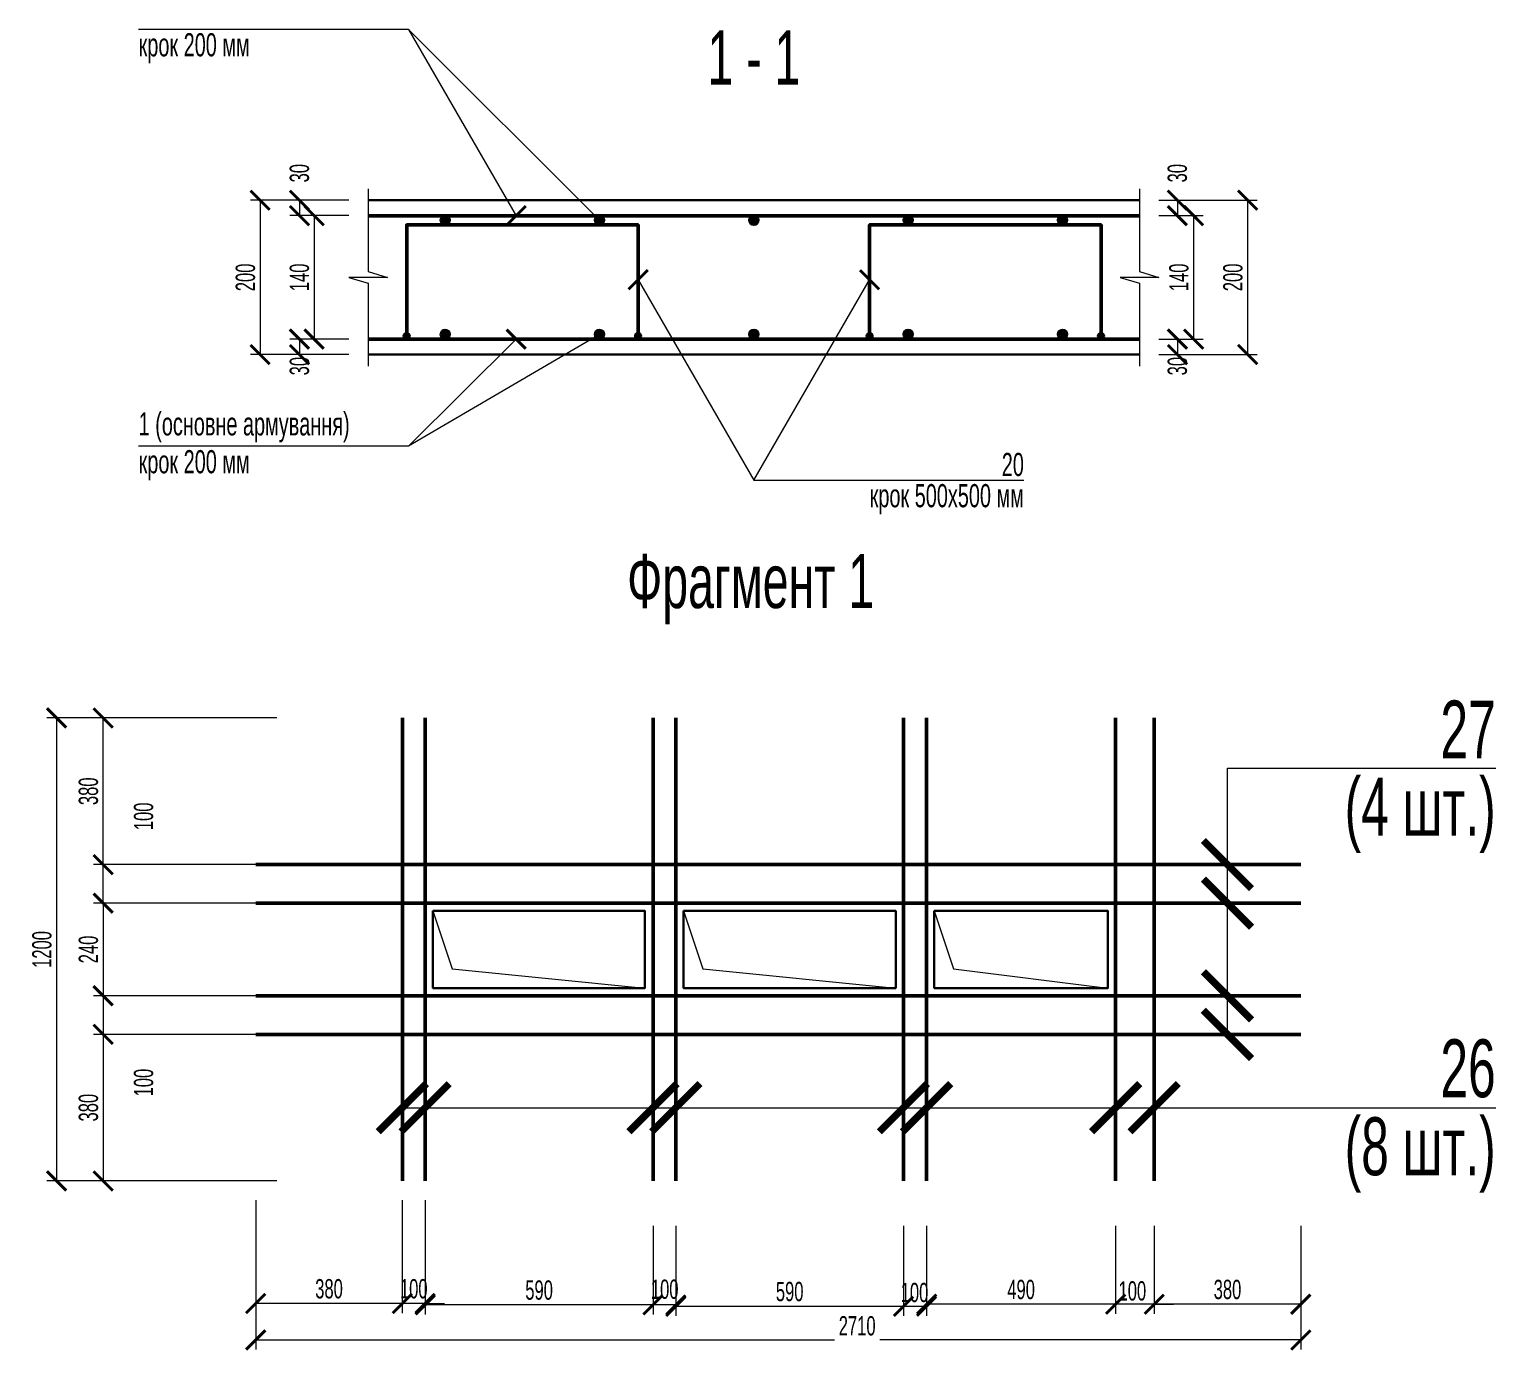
# Model space of a CAD drawing. Extents: x -483223 to 550073, y -164053 to -64662.
# Drawn here: x -351912 to -332905, y -106537 to -89415 of the extents above; entities that cross this region are included whole.
import ezdxf

# ---------------------------------------------------------------- set-up
doc = ezdxf.new("R2010")
doc.units = 0
doc.header["$MEASUREMENT"] = 0
doc.layers.get('0').update_dxf_attribs({"color": 40, "linetype": 'CONTINUOUS'})
doc.layers.get('Defpoints').update_dxf_attribs({"linetype": 'CONTINUOUS'})
for name, color, linetype, lineweight in [('АРМАТУРА', 11, 'CONTINUOUS', 50), ('ОСН. ПОТОВЩЕНА', 251, 'CONTINUOUS', 30), ('ОСН. ТОНКА', 250, 'CONTINUOUS', 15), ('РОЗМІР', 250, 'CONTINUOUS', 15), ('ШТРИХУВАННЯ', 250, 'CONTINUOUS', 9)]:
    doc.layers.add(name, color=color, linetype=linetype, lineweight=lineweight)
doc.layers.add('ТЕКСТ', color=252, linetype='CONTINUOUS')
doc.styles.add('РОЗМІР', font='ARIALN.TTF', dxfattribs={"width": 0.75})
doc.dimstyles.new('М 10', dxfattribs={"dimtxt": 250, "dimasz": 250, "dimexe": 125, "dimexo": 250, "dimgap": 62.5, "dimtad": 1, "dimlfac": 0.1, "dimtxsty": 'РОЗМІР', "dimblk": 'ARCHTICK', "dimcen": 250, "dimadec": 0, "dimazin": 0, "dimtfac": 1, "dimtix": 1, "dimtmove": 2, "dimatfit": 3, "dimfxl": 125, "dimlwd": -1, "dimlwe": -1, "dimarcsym": 0})
doc.dimstyles.new('М 20', dxfattribs={"dimtxt": 250, "dimasz": 250, "dimexe": 125, "dimexo": 250, "dimgap": 62.5, "dimtad": 1, "dimlfac": 0.2, "dimzin": 9, "dimtxsty": 'РОЗМІР', "dimblk": 'ARCHTICK', "dimcen": 250, "dimadec": 0, "dimazin": 0, "dimtfac": 1, "dimtix": 1, "dimtmove": 2, "dimatfit": 3, "dimfxl": 125, "dimlwd": -1, "dimlwe": -1, "dimarcsym": 0})

# ---------------------------------------------------------------- blocks, each defined once
blk = doc.blocks.new('_ArchTick')
at = {"color": 0, "linetype": 'ByBlock', "const_width": 0.15}
blk.add_lwpolyline([(-0.5, -0.5), (0.5, 0.5)], dxfattribs=at)
blk = doc.blocks.new('*D27')
at = {"layer": 'Defpoints', "color": 0, "ltscale": 30, "transparency": 16777216}
for p in [(-347520, -93429), (-348410, -93629), (-347520, -93629)]:
    blk.add_point(p, dxfattribs=at)
at = {"layer": 'РОЗМІР', "color": 0, "ltscale": 30, "transparency": 16777216}
for p, q in [((-347770, -93429), (-348535, -93429)), ((-348410, -93429), (-348410, -93629)), ((-347770, -93629), (-348535, -93629))]:
    blk.add_line(p, q, dxfattribs=at)
at = {"layer": 'РОЗМІР', "color": 0, "ltscale": 30, "transparency": 16777216, "xscale": 250, "yscale": 250, "zscale": 250}
for p, rotation in [((-348410, -93429), 90), ((-348410, -93629), 270)]:
    blk.add_blockref('_ArchTick', p, dxfattribs=dict(at, rotation=rotation))
at = {"layer": 'РОЗМІР', "color": 0, "ltscale": 30, "transparency": 16777216, "insert": (-348410, -93779), "char_height": 250, "attachment_point": 5, "rotation": 90, "style": 'РОЗМІР'}
blk.add_mtext('30', dxfattribs=at)
blk = doc.blocks.new('*D28')
at = {"layer": 'Defpoints', "color": 0, "ltscale": 30, "transparency": 16777216}
for p in [(-347520, -91829), (-348220, -93429), (-347520, -93429)]:
    blk.add_point(p, dxfattribs=at)
at = {"layer": 'РОЗМІР', "color": 0, "ltscale": 30, "transparency": 16777216}
for p, q in [((-347770, -91829), (-348345, -91829)), ((-348220, -91829), (-348220, -93429)), ((-347770, -93429), (-348345, -93429))]:
    blk.add_line(p, q, dxfattribs=at)
at = {"layer": 'РОЗМІР', "color": 0, "ltscale": 30, "transparency": 16777216, "xscale": 250, "yscale": 250, "zscale": 250}
for p, rotation in [((-348220, -91829), 90), ((-348220, -93429), 270)]:
    blk.add_blockref('_ArchTick', p, dxfattribs=dict(at, rotation=rotation))
at = {"layer": 'РОЗМІР', "color": 0, "ltscale": 30, "transparency": 16777216, "insert": (-348410, -92629), "char_height": 250, "attachment_point": 5, "rotation": 90, "style": 'РОЗМІР'}
blk.add_mtext('140', dxfattribs=at)
blk = doc.blocks.new('*D29')
at = {"layer": 'Defpoints', "color": 0, "ltscale": 30, "transparency": 16777216}
for p in [(-347520, -91629), (-348411, -91829), (-347520, -91829)]:
    blk.add_point(p, dxfattribs=at)
at = {"layer": 'РОЗМІР', "color": 0, "ltscale": 30, "transparency": 16777216}
for p, q in [((-347770, -91629), (-348536, -91629)), ((-348411, -91629), (-348411, -91829)), ((-347770, -91829), (-348536, -91829))]:
    blk.add_line(p, q, dxfattribs=at)
at = {"layer": 'РОЗМІР', "color": 0, "ltscale": 30, "transparency": 16777216, "xscale": 250, "yscale": 250, "zscale": 250}
for p, rotation in [((-348411, -91629), 90), ((-348411, -91829), 270)]:
    blk.add_blockref('_ArchTick', p, dxfattribs=dict(at, rotation=rotation))
at = {"layer": 'РОЗМІР', "color": 0, "ltscale": 30, "transparency": 16777216, "insert": (-348410, -91279), "char_height": 250, "attachment_point": 5, "rotation": 90, "style": 'РОЗМІР'}
blk.add_mtext('30', dxfattribs=at)
blk = doc.blocks.new('*D30')
at = {"layer": 'Defpoints', "color": 0, "ltscale": 30, "transparency": 16777216}
for p in [(-347520, -91629), (-348920, -93629), (-347520, -93629)]:
    blk.add_point(p, dxfattribs=at)
at = {"layer": 'РОЗМІР', "color": 0, "ltscale": 30, "transparency": 16777216}
for p, q in [((-347770, -91629), (-349045, -91629)), ((-348920, -91629), (-348920, -93629)), ((-347770, -93629), (-349045, -93629))]:
    blk.add_line(p, q, dxfattribs=at)
at = {"layer": 'РОЗМІР', "color": 0, "ltscale": 30, "transparency": 16777216, "xscale": 250, "yscale": 250, "zscale": 250}
for p, rotation in [((-348920, -91629), 90), ((-348920, -93629), 270)]:
    blk.add_blockref('_ArchTick', p, dxfattribs=dict(at, rotation=rotation))
at = {"layer": 'РОЗМІР', "color": 0, "ltscale": 30, "transparency": 16777216, "insert": (-349110, -92629), "char_height": 250, "attachment_point": 5, "rotation": 90, "style": 'РОЗМІР'}
blk.add_mtext('200', dxfattribs=at)
blk = doc.blocks.new('*D31')
at = {"layer": 'Defpoints', "color": 0, "ltscale": 30, "transparency": 16777216}
for p in [(-337520, -93429), (-337520, -93629), (-337029, -93629)]:
    blk.add_point(p, dxfattribs=at)
at = {"layer": 'РОЗМІР', "color": 0, "ltscale": 30, "transparency": 16777216}
for p, q in [((-337270, -93429), (-336904, -93429)), ((-337029, -93429), (-337029, -93629)), ((-337270, -93629), (-336904, -93629))]:
    blk.add_line(p, q, dxfattribs=at)
at = {"layer": 'РОЗМІР', "color": 0, "ltscale": 30, "transparency": 16777216, "xscale": 250, "yscale": 250, "zscale": 250}
for p, rotation in [((-337029, -93429), 90), ((-337029, -93629), 270)]:
    blk.add_blockref('_ArchTick', p, dxfattribs=dict(at, rotation=rotation))
at = {"layer": 'РОЗМІР', "color": 0, "ltscale": 30, "transparency": 16777216, "insert": (-337030, -93779), "char_height": 250, "attachment_point": 5, "rotation": 90, "style": 'РОЗМІР'}
blk.add_mtext('30', dxfattribs=at)
blk = doc.blocks.new('*D32')
at = {"layer": 'Defpoints', "color": 0, "ltscale": 30, "transparency": 16777216}
for p in [(-337520, -91829), (-337520, -93429), (-336820, -93429)]:
    blk.add_point(p, dxfattribs=at)
at = {"layer": 'РОЗМІР', "color": 0, "ltscale": 30, "transparency": 16777216}
for p, q in [((-337270, -91829), (-336695, -91829)), ((-336820, -91829), (-336820, -93429)), ((-337270, -93429), (-336695, -93429))]:
    blk.add_line(p, q, dxfattribs=at)
at = {"layer": 'РОЗМІР', "color": 0, "ltscale": 30, "transparency": 16777216, "xscale": 250, "yscale": 250, "zscale": 250}
for p, rotation in [((-336820, -91829), 90), ((-336820, -93429), 270)]:
    blk.add_blockref('_ArchTick', p, dxfattribs=dict(at, rotation=rotation))
at = {"layer": 'РОЗМІР', "color": 0, "ltscale": 30, "transparency": 16777216, "insert": (-337010, -92629), "char_height": 250, "attachment_point": 5, "rotation": 90, "style": 'РОЗМІР'}
blk.add_mtext('140', dxfattribs=at)
blk = doc.blocks.new('*D33')
at = {"layer": 'Defpoints', "color": 0, "ltscale": 30, "transparency": 16777216}
for p in [(-337520, -91629), (-337520, -91829), (-337031, -91829)]:
    blk.add_point(p, dxfattribs=at)
at = {"layer": 'РОЗМІР', "color": 0, "ltscale": 30, "transparency": 16777216}
for p, q in [((-337270, -91629), (-336906, -91629)), ((-337031, -91629), (-337031, -91829)), ((-337270, -91829), (-336906, -91829))]:
    blk.add_line(p, q, dxfattribs=at)
at = {"layer": 'РОЗМІР', "color": 0, "ltscale": 30, "transparency": 16777216, "xscale": 250, "yscale": 250, "zscale": 250}
for p, rotation in [((-337031, -91629), 90), ((-337031, -91829), 270)]:
    blk.add_blockref('_ArchTick', p, dxfattribs=dict(at, rotation=rotation))
at = {"layer": 'РОЗМІР', "color": 0, "ltscale": 30, "transparency": 16777216, "insert": (-337030, -91279), "char_height": 250, "attachment_point": 5, "rotation": 90, "style": 'РОЗМІР'}
blk.add_mtext('30', dxfattribs=at)
blk = doc.blocks.new('*D34')
at = {"layer": 'Defpoints', "color": 0, "ltscale": 30, "transparency": 16777216}
for p in [(-337520, -91629), (-337520, -93629), (-336120, -93629)]:
    blk.add_point(p, dxfattribs=at)
at = {"layer": 'РОЗМІР', "color": 0, "ltscale": 30, "transparency": 16777216}
for p, q in [((-337270, -91629), (-335995, -91629)), ((-336120, -91629), (-336120, -93629)), ((-337270, -93629), (-335995, -93629))]:
    blk.add_line(p, q, dxfattribs=at)
at = {"layer": 'РОЗМІР', "color": 0, "ltscale": 30, "transparency": 16777216, "xscale": 250, "yscale": 250, "zscale": 250}
for p, rotation in [((-336120, -91629), 90), ((-336120, -93629), 270)]:
    blk.add_blockref('_ArchTick', p, dxfattribs=dict(at, rotation=rotation))
at = {"layer": 'РОЗМІР', "color": 0, "ltscale": 30, "transparency": 16777216, "insert": (-336310, -92629), "char_height": 250, "attachment_point": 5, "rotation": 90, "style": 'РОЗМІР'}
blk.add_mtext('200', dxfattribs=at)
blk = doc.blocks.new('*D36')
at = {"layer": 'Defpoints', "color": 0, "ltscale": 30, "transparency": 16777216}
for p in [(-343531, -104670), (-340581, -104670), (-340581, -105962)]:
    blk.add_point(p, dxfattribs=at)
at = {"layer": 'РОЗМІР', "color": 0, "ltscale": 30, "transparency": 16777216}
for p, q in [((-343531, -104920), (-343531, -106087)), ((-340581, -104920), (-340581, -106087)), ((-343531, -105962), (-340581, -105962))]:
    blk.add_line(p, q, dxfattribs=at)
at = {"layer": 'РОЗМІР', "color": 0, "ltscale": 30, "transparency": 16777216, "xscale": 250, "yscale": 250, "zscale": 250, "rotation": 180}
blk.add_blockref('_ArchTick', (-343531, -105962), dxfattribs=at)
at = {"layer": 'РОЗМІР', "color": 0, "ltscale": 30, "transparency": 16777216, "xscale": 250, "yscale": 250, "zscale": 250}
blk.add_blockref('_ArchTick', (-340581, -105962), dxfattribs=at)
at = {"layer": 'РОЗМІР', "color": 0, "ltscale": 30, "transparency": 16777216, "insert": (-342056, -105772), "char_height": 250, "attachment_point": 5, "style": 'РОЗМІР'}
blk.add_mtext('590', dxfattribs=at)
blk = doc.blocks.new('*D37')
at = {"layer": 'Defpoints', "color": 0, "ltscale": 30, "transparency": 16777216}
for p in [(-346781, -104338), (-343827, -104670), (-346781, -105943)]:
    blk.add_point(p, dxfattribs=at)
at = {"layer": 'РОЗМІР', "color": 0, "ltscale": 30, "transparency": 16777216}
for p, q in [((-346781, -104588), (-346781, -106068)), ((-343827, -104920), (-343827, -106068)), ((-343827, -105943), (-346781, -105943))]:
    blk.add_line(p, q, dxfattribs=at)
at = {"layer": 'РОЗМІР', "color": 0, "ltscale": 30, "transparency": 16777216, "xscale": 250, "yscale": 250, "zscale": 250, "rotation": 180}
blk.add_blockref('_ArchTick', (-346781, -105943), dxfattribs=at)
at = {"layer": 'РОЗМІР', "color": 0, "ltscale": 30, "transparency": 16777216, "xscale": 250, "yscale": 250, "zscale": 250}
blk.add_blockref('_ArchTick', (-343827, -105943), dxfattribs=at)
at = {"layer": 'РОЗМІР', "color": 0, "ltscale": 30, "transparency": 16777216, "insert": (-345304, -105753), "char_height": 250, "attachment_point": 5, "style": 'РОЗМІР'}
blk.add_mtext('590', dxfattribs=at)
blk = doc.blocks.new('*D38')
at = {"layer": 'Defpoints', "color": 0, "ltscale": 30, "transparency": 16777216}
for p in [(-343827, -104670), (-343531, -104670), (-343827, -105943)]:
    blk.add_point(p, dxfattribs=at)
at = {"layer": 'РОЗМІР', "color": 0, "ltscale": 30, "transparency": 16777216}
for p, q in [((-343827, -104920), (-343827, -106068)), ((-343531, -104920), (-343531, -106068)), ((-343531, -105943), (-343827, -105943))]:
    blk.add_line(p, q, dxfattribs=at)
at = {"layer": 'РОЗМІР', "color": 0, "ltscale": 30, "transparency": 16777216, "xscale": 250, "yscale": 250, "zscale": 250, "rotation": 180}
blk.add_blockref('_ArchTick', (-343827, -105943), dxfattribs=at)
at = {"layer": 'РОЗМІР', "color": 0, "ltscale": 30, "transparency": 16777216, "xscale": 250, "yscale": 250, "zscale": 250}
blk.add_blockref('_ArchTick', (-343531, -105943), dxfattribs=at)
at = {"layer": 'РОЗМІР', "color": 0, "ltscale": 30, "transparency": 16777216, "insert": (-343676, -105742), "char_height": 250, "attachment_point": 5, "style": 'РОЗМІР'}
blk.add_mtext('100', dxfattribs=at)
blk = doc.blocks.new('*D39')
at = {"layer": 'Defpoints', "color": 0, "ltscale": 30, "transparency": 16777216}
for p in [(-348977, -104338), (-335431, -104670), (-348977, -106398)]:
    blk.add_point(p, dxfattribs=at)
at = {"layer": 'РОЗМІР', "color": 0, "ltscale": 30, "transparency": 16777216}
for p, q in [((-348977, -104588), (-348977, -106523)), ((-335431, -104920), (-335431, -106523)), ((-348977, -106398), (-341475, -106398)), ((-335431, -106398), (-340888, -106398))]:
    blk.add_line(p, q, dxfattribs=at)
at = {"layer": 'РОЗМІР', "color": 0, "ltscale": 30, "transparency": 16777216, "xscale": 250, "yscale": 250, "zscale": 250, "rotation": 180}
blk.add_blockref('_ArchTick', (-348977, -106398), dxfattribs=at)
at = {"layer": 'РОЗМІР', "color": 0, "ltscale": 30, "transparency": 16777216, "xscale": 250, "yscale": 250, "zscale": 250}
blk.add_blockref('_ArchTick', (-335431, -106398), dxfattribs=at)
at = {"layer": 'РОЗМІР', "color": 0, "ltscale": 30, "transparency": 16777216, "insert": (-341181, -106216), "char_height": 250, "attachment_point": 5, "style": 'РОЗМІР'}
blk.add_mtext('2710', dxfattribs=at)
blk = doc.blocks.new('*D40')
at = {"layer": 'Defpoints', "color": 0, "ltscale": 30, "transparency": 16777216}
for p in [(-350955, -98338), (-348455, -98338), (-348455, -100238)]:
    blk.add_point(p, dxfattribs=at)
at = {"layer": 'РОЗМІР', "color": 0, "ltscale": 30, "transparency": 16777216}
for p, q in [((-348705, -98338), (-351080, -98338)), ((-350955, -100238), (-350955, -98338)), ((-348705, -100238), (-351080, -100238))]:
    blk.add_line(p, q, dxfattribs=at)
at = {"layer": 'РОЗМІР', "color": 0, "ltscale": 30, "transparency": 16777216, "xscale": 250, "yscale": 250, "zscale": 250}
for p, rotation in [((-350955, -98338), 90), ((-350955, -100238), 270)]:
    blk.add_blockref('_ArchTick', p, dxfattribs=dict(at, rotation=rotation))
at = {"layer": 'РОЗМІР', "color": 0, "ltscale": 30, "transparency": 16777216, "insert": (-351145, -99288), "char_height": 250, "attachment_point": 5, "rotation": 90, "style": 'РОЗМІР'}
blk.add_mtext('380', dxfattribs=at)
blk = doc.blocks.new('*D41')
at = {"layer": 'Defpoints', "color": 0, "ltscale": 30, "transparency": 16777216}
for p in [(-348455, -100738), (-350955, -101938), (-348455, -101938)]:
    blk.add_point(p, dxfattribs=at)
at = {"layer": 'РОЗМІР', "color": 0, "ltscale": 30, "transparency": 16777216}
for p, q in [((-348705, -100738), (-351080, -100738)), ((-350955, -100738), (-350955, -101938)), ((-348705, -101938), (-351080, -101938))]:
    blk.add_line(p, q, dxfattribs=at)
at = {"layer": 'РОЗМІР', "color": 0, "ltscale": 30, "transparency": 16777216, "xscale": 250, "yscale": 250, "zscale": 250}
for p, rotation in [((-350955, -100738), 90), ((-350955, -101938), 270)]:
    blk.add_blockref('_ArchTick', p, dxfattribs=dict(at, rotation=rotation))
at = {"layer": 'РОЗМІР', "color": 0, "ltscale": 30, "transparency": 16777216, "insert": (-351145, -101338), "char_height": 250, "attachment_point": 5, "rotation": 90, "style": 'РОЗМІР'}
blk.add_mtext('240', dxfattribs=at)
blk = doc.blocks.new('*D42')
at = {"layer": 'Defpoints', "color": 0, "ltscale": 30, "transparency": 16777216}
for p in [(-348455, -102438), (-350955, -104338), (-348455, -104338)]:
    blk.add_point(p, dxfattribs=at)
at = {"layer": 'РОЗМІР', "color": 0, "ltscale": 30, "transparency": 16777216}
for p, q in [((-348705, -102438), (-351080, -102438)), ((-350955, -102438), (-350955, -104338)), ((-348705, -104338), (-351080, -104338))]:
    blk.add_line(p, q, dxfattribs=at)
at = {"layer": 'РОЗМІР', "color": 0, "ltscale": 30, "transparency": 16777216, "xscale": 250, "yscale": 250, "zscale": 250}
for p, rotation in [((-350955, -102438), 90), ((-350955, -104338), 270)]:
    blk.add_blockref('_ArchTick', p, dxfattribs=dict(at, rotation=rotation))
at = {"layer": 'РОЗМІР', "color": 0, "ltscale": 30, "transparency": 16777216, "insert": (-351145, -103388), "char_height": 250, "attachment_point": 5, "rotation": 90, "style": 'РОЗМІР'}
blk.add_mtext('380', dxfattribs=at)
blk = doc.blocks.new('*D43')
at = {"layer": 'Defpoints', "color": 0, "ltscale": 30, "transparency": 16777216}
for p in [(-348455, -98338), (-351558, -104338), (-348455, -104338)]:
    blk.add_point(p, dxfattribs=at)
at = {"layer": 'РОЗМІР', "color": 0, "ltscale": 30, "transparency": 16777216}
for p, q in [((-348705, -98338), (-351683, -98338)), ((-351558, -98338), (-351558, -104338)), ((-348705, -104338), (-351683, -104338))]:
    blk.add_line(p, q, dxfattribs=at)
at = {"layer": 'РОЗМІР', "color": 0, "ltscale": 30, "transparency": 16777216, "xscale": 250, "yscale": 250, "zscale": 250}
for p, rotation in [((-351558, -98338), 90), ((-351558, -104338), 270)]:
    blk.add_blockref('_ArchTick', p, dxfattribs=dict(at, rotation=rotation))
at = {"layer": 'РОЗМІР', "color": 0, "ltscale": 30, "transparency": 16777216, "insert": (-351748, -101338), "char_height": 250, "attachment_point": 5, "rotation": 90, "style": 'РОЗМІР'}
blk.add_mtext('1200', dxfattribs=at)
blk = doc.blocks.new('*D44')
at = {"layer": 'Defpoints', "color": 0, "ltscale": 30, "transparency": 16777216}
for p in [(-350955, -100238), (-348455, -100238), (-348455, -100738)]:
    blk.add_point(p, dxfattribs=at)
at = {"layer": 'РОЗМІР', "color": 0, "ltscale": 30, "transparency": 16777216}
for p, q in [((-348705, -100238), (-351080, -100238)), ((-350955, -100738), (-350955, -100238)), ((-348705, -100738), (-351080, -100738))]:
    blk.add_line(p, q, dxfattribs=at)
at = {"layer": 'РОЗМІР', "color": 0, "ltscale": 30, "transparency": 16777216, "xscale": 250, "yscale": 250, "zscale": 250}
for p, rotation in [((-350955, -100238), 90), ((-350955, -100738), 270)]:
    blk.add_blockref('_ArchTick', p, dxfattribs=dict(at, rotation=rotation))
at = {"layer": 'РОЗМІР', "color": 0, "ltscale": 30, "transparency": 16777216, "insert": (-350430, -99613), "char_height": 250, "attachment_point": 5, "rotation": 90, "style": 'РОЗМІР'}
blk.add_mtext('100', dxfattribs=at)
blk = doc.blocks.new('*D45')
at = {"layer": 'Defpoints', "color": 0, "ltscale": 30, "transparency": 16777216}
for p in [(-348455, -101938), (-350955, -102438), (-348455, -102438)]:
    blk.add_point(p, dxfattribs=at)
at = {"layer": 'РОЗМІР', "color": 0, "ltscale": 30, "transparency": 16777216}
for p, q in [((-348705, -101938), (-351080, -101938)), ((-350955, -101938), (-350955, -102438)), ((-348705, -102438), (-351080, -102438))]:
    blk.add_line(p, q, dxfattribs=at)
at = {"layer": 'РОЗМІР', "color": 0, "ltscale": 30, "transparency": 16777216, "xscale": 250, "yscale": 250, "zscale": 250}
for p, rotation in [((-350955, -101938), 90), ((-350955, -102438), 270)]:
    blk.add_blockref('_ArchTick', p, dxfattribs=dict(at, rotation=rotation))
at = {"layer": 'РОЗМІР', "color": 0, "ltscale": 30, "transparency": 16777216, "insert": (-350430, -103063), "char_height": 250, "attachment_point": 5, "rotation": 90, "style": 'РОЗМІР'}
blk.add_mtext('100', dxfattribs=at)
blk = doc.blocks.new('*D46')
at = {"layer": 'Defpoints', "color": 0, "ltscale": 30, "transparency": 16777216}
for p in [(-337831, -104670), (-337331, -104670), (-337831, -105935)]:
    blk.add_point(p, dxfattribs=at)
at = {"layer": 'РОЗМІР', "color": 0, "ltscale": 30, "transparency": 16777216}
for p, q in [((-337831, -104920), (-337831, -106060)), ((-337331, -104920), (-337331, -106060)), ((-337831, -105935), (-338081, -105935)), ((-337331, -105935), (-337831, -105935)), ((-337331, -105935), (-337081, -105935))]:
    blk.add_line(p, q, dxfattribs=at)
at = {"layer": 'РОЗМІР', "color": 0, "ltscale": 30, "transparency": 16777216, "xscale": 250, "yscale": 250, "zscale": 250}
blk.add_blockref('_ArchTick', (-337831, -105935), dxfattribs=at)
at = {"layer": 'РОЗМІР', "color": 0, "ltscale": 30, "transparency": 16777216, "xscale": 250, "yscale": 250, "zscale": 250, "rotation": 180}
blk.add_blockref('_ArchTick', (-337331, -105935), dxfattribs=at)
at = {"layer": 'РОЗМІР', "color": 0, "ltscale": 30, "transparency": 16777216, "insert": (-337614, -105764), "char_height": 250, "attachment_point": 5, "style": 'РОЗМІР'}
blk.add_mtext('100', dxfattribs=at)
blk = doc.blocks.new('*D47')
at = {"layer": 'Defpoints', "color": 0, "ltscale": 30, "transparency": 16777216}
for p in [(-337331, -104670), (-335431, -104670), (-337331, -105935)]:
    blk.add_point(p, dxfattribs=at)
at = {"layer": 'РОЗМІР', "color": 0, "ltscale": 30, "transparency": 16777216}
for p, q in [((-337331, -104920), (-337331, -106060)), ((-335431, -104920), (-335431, -106060)), ((-335431, -105935), (-337331, -105935))]:
    blk.add_line(p, q, dxfattribs=at)
at = {"layer": 'РОЗМІР', "color": 0, "ltscale": 30, "transparency": 16777216, "xscale": 250, "yscale": 250, "zscale": 250, "rotation": 180}
blk.add_blockref('_ArchTick', (-337331, -105935), dxfattribs=at)
at = {"layer": 'РОЗМІР', "color": 0, "ltscale": 30, "transparency": 16777216, "xscale": 250, "yscale": 250, "zscale": 250}
blk.add_blockref('_ArchTick', (-335431, -105935), dxfattribs=at)
at = {"layer": 'РОЗМІР', "color": 0, "ltscale": 30, "transparency": 16777216, "insert": (-336381, -105745), "char_height": 250, "attachment_point": 5, "style": 'РОЗМІР'}
blk.add_mtext('380', dxfattribs=at)
blk = doc.blocks.new('*D48')
at = {"layer": 'Defpoints', "color": 0, "ltscale": 30, "transparency": 16777216}
for p in [(-340281, -104670), (-337831, -104670), (-340281, -105935)]:
    blk.add_point(p, dxfattribs=at)
at = {"layer": 'РОЗМІР', "color": 0, "ltscale": 30, "transparency": 16777216}
for p, q in [((-340281, -104920), (-340281, -106060)), ((-337831, -104920), (-337831, -106060)), ((-337831, -105935), (-340281, -105935))]:
    blk.add_line(p, q, dxfattribs=at)
at = {"layer": 'РОЗМІР', "color": 0, "ltscale": 30, "transparency": 16777216, "xscale": 250, "yscale": 250, "zscale": 250, "rotation": 180}
blk.add_blockref('_ArchTick', (-340281, -105935), dxfattribs=at)
at = {"layer": 'РОЗМІР', "color": 0, "ltscale": 30, "transparency": 16777216, "xscale": 250, "yscale": 250, "zscale": 250}
blk.add_blockref('_ArchTick', (-337831, -105935), dxfattribs=at)
at = {"layer": 'РОЗМІР', "color": 0, "ltscale": 30, "transparency": 16777216, "insert": (-339056, -105745), "char_height": 250, "attachment_point": 5, "style": 'РОЗМІР'}
blk.add_mtext('490', dxfattribs=at)
blk = doc.blocks.new('*D49')
at = {"layer": 'Defpoints', "color": 0, "ltscale": 30, "transparency": 16777216}
for p in [(-340581, -104670), (-340281, -104670), (-340281, -105962)]:
    blk.add_point(p, dxfattribs=at)
at = {"layer": 'РОЗМІР', "color": 0, "ltscale": 30, "transparency": 16777216}
for p, q in [((-340581, -104920), (-340581, -106087)), ((-340281, -104920), (-340281, -106087)), ((-340581, -105962), (-340281, -105962))]:
    blk.add_line(p, q, dxfattribs=at)
at = {"layer": 'РОЗМІР', "color": 0, "ltscale": 30, "transparency": 16777216, "xscale": 250, "yscale": 250, "zscale": 250, "rotation": 180}
blk.add_blockref('_ArchTick', (-340581, -105962), dxfattribs=at)
at = {"layer": 'РОЗМІР', "color": 0, "ltscale": 30, "transparency": 16777216, "xscale": 250, "yscale": 250, "zscale": 250}
blk.add_blockref('_ArchTick', (-340281, -105962), dxfattribs=at)
at = {"layer": 'РОЗМІР', "color": 0, "ltscale": 30, "transparency": 16777216, "insert": (-340438, -105785), "char_height": 250, "attachment_point": 5, "style": 'РОЗМІР'}
blk.add_mtext('100', dxfattribs=at)
blk = doc.blocks.new('*D50')
at = {"layer": 'Defpoints', "color": 0, "transparency": 16777216}
for p in [(-347077, -104338), (-346781, -104338), (-347077, -105926)]:
    blk.add_point(p, dxfattribs=at)
at = {"layer": 'РОЗМІР', "color": 0, "transparency": 16777216}
for p, q in [((-347077, -104588), (-347077, -106051)), ((-346781, -104588), (-346781, -106051)), ((-347077, -105926), (-347327, -105926)), ((-346781, -105926), (-347077, -105926)), ((-346781, -105926), (-346531, -105926))]:
    blk.add_line(p, q, dxfattribs=at)
at = {"layer": 'РОЗМІР', "color": 0, "transparency": 16777216, "xscale": 250, "yscale": 250, "zscale": 250}
blk.add_blockref('_ArchTick', (-347077, -105926), dxfattribs=at)
at = {"layer": 'РОЗМІР', "color": 0, "transparency": 16777216, "xscale": 250, "yscale": 250, "zscale": 250, "rotation": 180}
blk.add_blockref('_ArchTick', (-346781, -105926), dxfattribs=at)
at = {"layer": 'РОЗМІР', "color": 0, "transparency": 16777216, "insert": (-346929, -105736), "char_height": 250, "attachment_point": 5, "style": 'РОЗМІР'}
blk.add_mtext('100', dxfattribs=at)
blk = doc.blocks.new('*D51')
at = {"layer": 'Defpoints', "color": 0, "transparency": 16777216}
for p in [(-347077, -104338), (-348977, -104588), (-348977, -105926)]:
    blk.add_point(p, dxfattribs=at)
at = {"layer": 'РОЗМІР', "color": 0, "transparency": 16777216}
for p, q in [((-347077, -104588), (-347077, -106051)), ((-348977, -104838), (-348977, -106051)), ((-347077, -105926), (-348977, -105926))]:
    blk.add_line(p, q, dxfattribs=at)
at = {"layer": 'РОЗМІР', "color": 0, "transparency": 16777216, "xscale": 250, "yscale": 250, "zscale": 250, "rotation": 180}
blk.add_blockref('_ArchTick', (-348977, -105926), dxfattribs=at)
at = {"layer": 'РОЗМІР', "color": 0, "transparency": 16777216, "xscale": 250, "yscale": 250, "zscale": 250}
blk.add_blockref('_ArchTick', (-347077, -105926), dxfattribs=at)
at = {"layer": 'РОЗМІР', "color": 0, "transparency": 16777216, "insert": (-348027, -105736), "char_height": 250, "attachment_point": 5, "style": 'РОЗМІР'}
blk.add_mtext('380', dxfattribs=at)

msp = doc.modelspace()

# ---------------------------------------------------------------- hatches: boundary and pattern name
at = {"layer": 'ШТРИХУВАННЯ', "ltscale": 30}
for points in [[(-346460.2427, -91889.4567, 1), (-346580.2427, -91889.4567, 1)], [(-344460.2427, -91889.4567, 1), (-344580.2427, -91889.4567, 1)], [(-342460.2427, -91889.4567, 1), (-342580.2427, -91889.4567, 1)], [(-340460.2427, -91889.4567, 1), (-340580.2427, -91889.4567, 1)], [(-338460.2427, -91889.4567, 1), (-338580.2427, -91889.4567, 1)], [(-346460.2427, -93369.4567, 1), (-346580.2427, -93369.4567, 1)], [(-344460.2427, -93369.4567, 1), (-344580.2427, -93369.4567, 1)], [(-342460.2427, -93369.4567, 1), (-342580.2427, -93369.4567, 1)], [(-340460.2427, -93369.4567, 1), (-340580.2427, -93369.4567, 1)], [(-338460.2427, -93369.4567, 1), (-338580.2427, -93369.4567, 1)]]:
    msp.add_hatch(color=7, dxfattribs=at).paths.add_polyline_path(points)
h = msp.add_hatch(color=7, dxfattribs=at)
h.paths.add_polyline_path([(-346980.4162, -93389.4567, 0.4141986055), (-347020.4141, -93349.4567), (-347020.4239, -93429.4567, 0.0000025394), (-347020.4235, -93429.4567), (-347020.4088, -93429.4567, 0.4141597663)])
h.paths.add_polyline_path([(-347020.4141, -93349.4567, 0.4142285194), (-347060.4162, -93389.4567, 0.4141567913), (-347020.4239, -93429.4567)])
h = msp.add_hatch(color=7, dxfattribs=at)
h.paths.add_polyline_path([(-343980.2423, -93389.4558, 0.4141986055), (-344020.2403, -93349.4558), (-344020.2501, -93429.4558, 0.0000025394), (-344020.2497, -93429.4558), (-344020.235, -93429.4558, 0.4141597663)])
h.paths.add_polyline_path([(-344020.2403, -93349.4558, 0.4142285194), (-344060.2423, -93389.4558, 0.4141567913), (-344020.2501, -93429.4558)])
h = msp.add_hatch(color=7, dxfattribs=at)
h.paths.add_polyline_path([(-340980.2425, -93389.4559, 0.4141986055), (-341020.2405, -93349.4559), (-341020.2503, -93429.4559, 0.0000025394), (-341020.2499, -93429.4559), (-341020.2352, -93429.4559, 0.4141597663)])
h.paths.add_polyline_path([(-341020.2405, -93349.4559, 0.4142285194), (-341060.2425, -93389.4559, 0.4141567913), (-341020.2503, -93429.4559)])
h = msp.add_hatch(color=7, dxfattribs=at)
h.paths.add_polyline_path([(-337980.2423, -93389.4543, 0.4141986055), (-338020.2403, -93349.4543), (-338020.2501, -93429.4543, 0.0000025394), (-338020.2497, -93429.4543), (-338020.235, -93429.4543, 0.4141597663)])
h.paths.add_polyline_path([(-338020.2403, -93349.4543, 0.4142285194), (-338060.2423, -93389.4543, 0.4141567913), (-338020.2501, -93429.4543)])

# ---------------------------------------------------------------- linework, layer by layer
at = {"layer": 'АРМАТУРА', "color": 7, "ltscale": 30}
for p, q in [((-347520.2427, -91829.4567), (-337520.2427, -91829.4567)), ((-347520.2427, -93429.4567), (-337520.2427, -93429.4567)), ((-347076.8374, -104338.17), (-347076.8374, -98338.17)), ((-346781.4447, -104338.17), (-346781.4447, -98338.17)), ((-343826.8374, -104338.17), (-343826.8374, -98338.17)), ((-343531.4447, -104338.17), (-343531.4447, -98338.17)), ((-340581.4447, -104338.17), (-340581.4447, -98338.17)), ((-340281.4447, -104338.17), (-340281.4447, -98338.17)), ((-337831.4447, -104338.17), (-337831.4447, -98338.17)), ((-337331.4447, -104338.17), (-337331.4447, -98338.17)), ((-348976.8374, -100238.17), (-335431.4447, -100238.17)), ((-348976.8374, -100738.17), (-335431.4447, -100738.17)), ((-348976.8374, -101938.17), (-335431.4447, -101938.17)), ((-348976.8374, -102438.17), (-335431.4447, -102438.17))]:
    msp.add_line(p, q, dxfattribs=at)
for points in [[(-347020.4239, -93429.4567), (-347020.2427, -91949.4574), (-344020.2427, -91949.4574), (-344020.2423, -93429.4567)], [(-341020.2425, -93429.4567), (-341020.2427, -91949.4567), (-338020.2427, -91949.4567), (-338020.2423, -93429.4567)]]:
    msp.add_lwpolyline(points, dxfattribs=at)
at = {"layer": 'ОСН. ПОТОВЩЕНА', "color": 7, "ltscale": 30}
for p, q in [((-347520.2427, -91629.4567), (-337520.2427, -91629.4567)), ((-347520.2427, -93629.4567), (-337520.2427, -93629.4567))]:
    msp.add_line(p, q, dxfattribs=at)
at = {"layer": 'ОСН. ПОТОВЩЕНА', "color": 7}
for points in [[(-346681.4447, -100838.17), (-343931.4447, -100838.17), (-343931.4447, -101838.17), (-346681.4447, -101838.17), (-346681.4447, -100838.17)], [(-343431.4447, -100838.17), (-340681.4447, -100838.17), (-340681.4447, -101838.17), (-343431.4447, -101838.17), (-343431.4447, -100838.17)], [(-340181.4447, -100838.17), (-337931.4447, -100838.17), (-337931.4447, -101838.17), (-340181.4447, -101838.17), (-340181.4447, -100838.17)]]:
    msp.add_lwpolyline(points, dxfattribs=at)
at = {"layer": 'ОСН. ПОТОВЩЕНА', "color": 7, "ltscale": 30}
for centre, radius in [((-346520.2427, -91889.4567), 60), ((-344520.2427, -91889.4567), 60), ((-342520.2427, -91889.4567), 60), ((-340520.2427, -91889.4567), 60), ((-338520.2427, -91889.4567), 60), ((-346520.2427, -93369.4567), 60), ((-344520.2427, -93369.4567), 60), ((-342520.2427, -93369.4567), 60), ((-340520.2427, -93369.4567), 60), ((-338520.2427, -93369.4567), 60), ((-347020.4162, -93389.4567), 40), ((-344020.2423, -93389.4558), 40), ((-341020.2425, -93389.4559), 40), ((-338020.2423, -93389.4543), 40)]:
    msp.add_circle(centre, radius, dxfattribs=at)
at = {"layer": 'ОСН. ТОНКА', "color": 7, "ltscale": 30}
for p, q in [((-346995.1165, -89414.5829), (-350495.1165, -89414.5829)), ((-344520.2427, -91889.4567), (-346995.1165, -89414.5829)), ((-346995.1165, -89414.5829), (-345600.8885, -91829.4567)), ((-347520.2427, -91479.4567), (-347520.2427, -92554.4567)), ((-337520.2427, -91479.4567), (-337520.2427, -92554.4567)), ((-347520.2427, -92704.4567), (-347520.2427, -93779.4567)), ((-344020.2425, -92659.4569), (-342520.2425, -95257.5331)), ((-342520.2425, -95257.5331), (-341020.2426, -92659.4571)), ((-337520.2427, -92704.4567), (-337520.2427, -93779.4567)), ((-344520.2427, -93369.4567), (-346995.1165, -94817.4012)), ((-346995.1165, -94817.4012), (-345600.8885, -93429.4567)), ((-346995.1165, -94817.4012), (-350495.1165, -94817.4012)), ((-342520.2425, -95257.5331), (-339020.2425, -95257.5331)), ((-336381.4447, -102438.17), (-336381.4447, -98988.17)), ((-336381.4447, -98988.17), (-332904.5931, -98988.17)), ((-347076.8374, -103388.17), (-332904.5931, -103388.17))]:
    msp.add_line(p, q, dxfattribs=at)
for points in [[(-347520.2427, -92554.4567), (-347270.2427, -92629.4567), (-347770.2427, -92629.4567), (-347520.2427, -92704.4567)], [(-337520.2427, -92554.4567), (-337270.2427, -92629.4567), (-337770.2427, -92629.4567), (-337520.2427, -92704.4567)], [(-346681.4447, -100838.17), (-346431.4447, -101588.17), (-343931.4447, -101838.17)], [(-343431.4447, -100838.17), (-343181.4447, -101588.17), (-340681.4447, -101838.17)], [(-340181.4447, -100838.17), (-339931.4447, -101588.17), (-337931.4447, -101838.17)]]:
    msp.add_lwpolyline(points, dxfattribs=at)

# ---------------------------------------------------------------- block references
at = {"layer": 'РОЗМІР', "color": 7}
for p, xscale, yscale, zscale in [((-345600.8885, -91829.4567), 250, 250, 250), ((-344020.2425, -92659.4569), 250, 250, 250), ((-341020.2424, -92659.4566), -250, 250, 250), ((-347076.8374, -103388.17), 625, 625, 625), ((-346781.4447, -103388.17), 625, 625, 625), ((-343826.8374, -103388.17), 625, 625, 625), ((-343531.4447, -103388.17), 625, 625, 625), ((-340581.4447, -103388.17), 625, 625, 625), ((-340281.4447, -103388.17), 625, 625, 625), ((-337831.4447, -103388.17), 625, 625, 625), ((-337331.4447, -103388.17), 625, 625, 625)]:
    msp.add_blockref('_ArchTick', p, dxfattribs=dict(at, xscale=xscale, yscale=yscale, zscale=zscale))
for p, xscale, yscale, zscale, rotation in [((-345600.8885, -93429.4567), -250, 250, 250, 180), ((-336381.4447, -100238.17), 625, 625, 625, 270), ((-336381.4447, -100738.17), 625, 625, 625, 270), ((-336381.4447, -101938.17), 625, 625, 625, 270), ((-336381.4447, -102438.17), 625, 625, 625, 270)]:
    msp.add_blockref('_ArchTick', p, dxfattribs=dict(at, xscale=xscale, yscale=yscale, zscale=zscale, rotation=rotation))

# ---------------------------------------------------------------- texts
at = {"layer": 'ТЕКСТ', "color": 7, "ltscale": 30, "style": 'РОЗМІР'}
for s, insert, char_height, width, attachment_point in [('{\\fArial Narrow|b0|i0|c204|p34;крок 200 мм}', (-350495.1165, -89464.5829), 300, 3123.754329, 1), ('1 - 1', (-342520.2427, -90129.4567), 700, 22648.048324, 8), ('{\\fArial Narrow|b0|i0|c204|p34;1 (основне армування)}', (-350495.1165, -94767.4012), 300, 4216.91027, 7), ('{\\fArial Narrow|b0|i0|c204|p34;крок 200 мм}', (-350495.1165, -94867.4012), 300, 3123.754329, 1), ('{\\fArial Narrow|b0|i0|c204|p34;20}', (-339020.2425, -95207.5331), 300, 2279.46491, 9), ('{\\fArial Narrow|b0|i0|c204|p34;крок 500х500 мм}', (-339020.2425, -95307.5331), 300, 2279.46491, 3), ('Фрагмент 1', (-342562.6105, -97125.0046), 700, 22648.048324, 8), ('27', (-332904.5931, -98863.17), 750, 5698.662274, 9), ('{\\fArial Narrow|b0|i0|c204|p34;(4 шт.)}', (-332904.5931, -99113.17), 750, 5698.662274, 3), ('26', (-332904.5931, -103263.17), 750, 5698.662274, 9), ('(8 шт.)', (-332904.5931, -103513.17), 750, 5698.662274, 3)]:
    msp.add_mtext(s, dxfattribs=dict(at, insert=insert, char_height=char_height, width=width, attachment_point=attachment_point))

# ---------------------------------------------------------------- dimensions: what is measured, and where the dimension line sits
at = {"layer": 'РОЗМІР', "color": 7, "ltscale": 30}
for base, p1, p2, picture, middle in [((-348411.196, -91829.4567), (-347520.2427, -91629.4567), (-347520.2427, -91829.4567), '*D29', (-348410.386, -91279.4567)), ((-337030.9095, -91829.4567), (-337520.2427, -91629.4567), (-337520.2427, -91829.4567), '*D33', (-337030.0995, -91279.4567)), ((-348409.576, -93629.4567), (-347520.2427, -93429.4567), (-347520.2427, -93629.4567), '*D27', (-348410.386, -93779.4567)), ((-337029.2895, -93629.4567), (-337520.2427, -93429.4567), (-337520.2427, -93629.4567), '*D31', (-337030.0995, -93779.4567))]:
    dim = msp.add_linear_dim(base=base, p1=p1, p2=p2, angle=90, text='30', dimstyle='М 10', override={"dimtxsty": 'РОЗМІР'}, dxfattribs=at)
    dim.commit()
    dim.dimension.update_dxf_attribs({"geometry": picture, "text_midpoint": middle, "dimtype": 160})
for base, p1, p2, dimstyle, picture, middle in [((-348920.2427, -93629.4567), (-347520.2427, -91629.4567), (-347520.2427, -93629.4567), 'М 10', '*D30', (-349110.386, -92629.4567)), ((-336120.2427, -93629.4567), (-337520.2427, -91629.4567), (-337520.2427, -93629.4567), 'М 10', '*D34', (-336310.386, -92629.4567)), ((-351557.6823, -104338.17), (-348454.5931, -98338.17), (-348454.5931, -104338.17), 'М 20', '*D43', (-351747.8255, -101338.17)), ((-350954.5931, -98338.17), (-348454.5931, -100238.17), (-348454.5931, -98338.17), 'М 20', '*D40', (-351144.7364, -99288.17)), ((-350954.5931, -101938.17), (-348454.5931, -100738.17), (-348454.5931, -101938.17), 'М 20', '*D41', (-351144.7364, -101338.17)), ((-350954.5931, -104338.17), (-348454.5931, -102438.17), (-348454.5931, -104338.17), 'М 20', '*D42', (-351144.7364, -103388.17))]:
    dim = msp.add_linear_dim(base=base, p1=p1, p2=p2, angle=90, dimstyle=dimstyle, override={"dimtxsty": 'РОЗМІР'}, dxfattribs=at)
    dim.commit()
    dim.dimension.update_dxf_attribs({"geometry": picture, "text_midpoint": middle})
for base, p1, p2, picture, middle in [((-348220.2427, -93429.4567), (-347520.2427, -91829.4567), (-347520.2427, -93429.4567), '*D28', (-348410.386, -92629.4567)), ((-336820.2427, -93429.4567), (-337520.2427, -91829.4567), (-337520.2427, -93429.4567), '*D32', (-337010.386, -92629.4567))]:
    dim = msp.add_linear_dim(base=base, p1=p1, p2=p2, angle=90, text='140', dimstyle='М 10', override={"dimtxsty": 'РОЗМІР'}, dxfattribs=at)
    dim.commit()
    dim.dimension.update_dxf_attribs({"geometry": picture, "text_midpoint": middle})
for base, p1, p2, angle, picture, middle in [((-350954.5931, -100238.17), (-348454.5931, -100738.17), (-348454.5931, -100238.17), 90, '*D44', (-350429.9512, -99613.17)), ((-350954.5931, -102438.17), (-348454.5931, -101938.17), (-348454.5931, -102438.17), 270, '*D45', (-350429.9512, -103063.17))]:
    dim = msp.add_linear_dim(base=base, p1=p1, p2=p2, angle=angle, dimstyle='М 20', override={"dimtxsty": 'РОЗМІР'}, dxfattribs=at)
    dim.commit()
    dim.dimension.update_dxf_attribs({"geometry": picture, "text_midpoint": middle, "dimtype": 160})
for base, p1, p2, text, picture, middle in [((-348976.8374, -106398.4998), (-335431.4447, -104669.6932), (-348976.8374, -104338.17), '2710', '*D39', (-341181.4447, -106215.7955)), ((-343826.8374, -105942.68), (-343531.4447, -104669.6932), (-343826.8374, -104669.6932), '100', '*D38', (-343676, -105741.7288)), ((-340281.4447, -105962.0224), (-340581.4447, -104669.6932), (-340281.4447, -104669.6932), '100', '*D49', (-340438.2361, -105784.9121)), ((-337831.4447, -105935.2401), (-337331.4447, -104669.6932), (-337831.4447, -104669.6932), '100', '*D46', (-337614.0382, -105764.4539))]:
    dim = msp.add_linear_dim(base=base, p1=p1, p2=p2, text=text, dimstyle='М 20', override={"dimtxsty": 'РОЗМІР'}, dxfattribs=at)
    dim.commit()
    dim.dimension.update_dxf_attribs({"geometry": picture, "text_midpoint": middle, "dimtype": 160})
at = {"layer": 'РОЗМІР', "color": 7}
dim = msp.add_linear_dim(base=(-348976.8374, -105925.7052), p1=(-347076.8374, -104338.17), p2=(-348976.8374, -104588.17), dimstyle='М 20', override={"dimtxsty": 'РОЗМІР'}, dxfattribs=at)
dim.commit()
dim.dimension.update_dxf_attribs({"geometry": '*D51', "text_midpoint": (-348026.8374, -105735.5619)})
dim = msp.add_linear_dim(base=(-347076.8374, -105925.7052), p1=(-346781.4447, -104338.17), p2=(-347076.8374, -104338.17), text='100', dimstyle='М 20', override={"dimtxsty": 'РОЗМІР'}, dxfattribs=at)
dim.commit()
dim.dimension.update_dxf_attribs({"geometry": '*D50', "text_midpoint": (-346929.141, -105735.5619)})
at = {"layer": 'РОЗМІР', "color": 7, "ltscale": 30}
dim = msp.add_linear_dim(base=(-346781.4447, -105942.68), p1=(-343826.8374, -104669.6932), p2=(-346781.4447, -104338.17), text='590', dimstyle='М 20', override={"dimtxsty": 'РОЗМІР'}, dxfattribs=at)
dim.commit()
dim.dimension.update_dxf_attribs({"geometry": '*D37', "text_midpoint": (-345304.141, -105752.5368)})
for base, p1, p2, picture, middle in [((-340581.4447, -105962.0224), (-343531.4447, -104669.6932), (-340581.4447, -104669.6932), '*D36', (-342056.4447, -105771.8792)), ((-340281.4447, -105935.2401), (-337831.4447, -104669.6932), (-340281.4447, -104669.6932), '*D48', (-339056.4447, -105745.0969)), ((-337331.4447, -105935.2401), (-335431.4447, -104669.6932), (-337331.4447, -104669.6932), '*D47', (-336381.4447, -105745.0969))]:
    dim = msp.add_linear_dim(base=base, p1=p1, p2=p2, dimstyle='М 20', override={"dimtxsty": 'РОЗМІР'}, dxfattribs=at)
    dim.commit()
    dim.dimension.update_dxf_attribs({"geometry": picture, "text_midpoint": middle})

doc.saveas('drawing.dxf')
